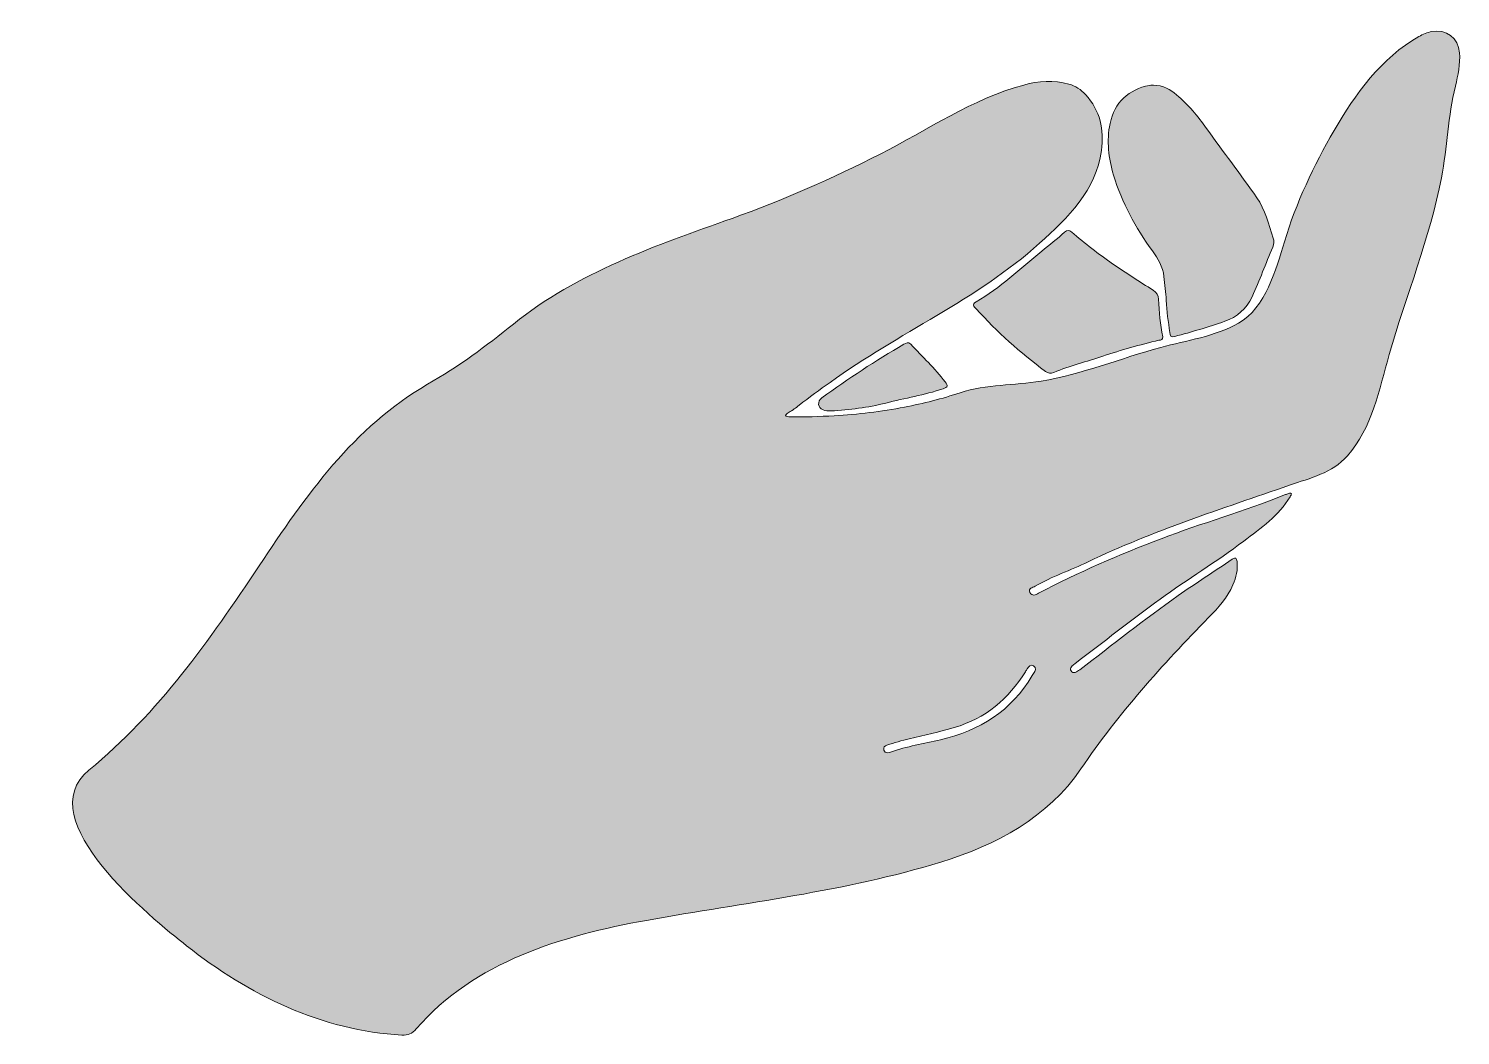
# Model space of a CAD drawing. Header units: inches. Extents: x 24.5 to 36.9, y -59.8 to -51.1.
import ezdxf

# ---------------------------------------------------------------- set-up
doc = ezdxf.new("R2010")
doc.units = ezdxf.units.IN
doc.header["$MEASUREMENT"] = 0
doc.layers.add('Layer 1', color=7, linetype='Continuous')

msp = doc.modelspace()

# ---------------------------------------------------------------- hatches: boundary and pattern name
at = {"layer": 'Layer 1', "true_color": 0xffffff}
h = msp.add_hatch(color=7, dxfattribs=at)
h.dxf.hatch_style = 2
edge = h.paths.add_edge_path()
edge.add_spline(control_points=[(33.221, -55.922), (33.368, -55.838), (33.527, -55.783), (33.679, -55.71), (34.241, -55.443), (34.834, -55.251), (35.421, -55.048), (35.606, -54.984), (35.788, -54.944), (35.923, -54.793), (36.136, -54.553), (36.199, -54.216), (36.285, -53.917), (36.431, -53.408), (36.635, -52.907), (36.736, -52.386), (36.787, -52.124), (36.794, -51.854), (36.857, -51.593), (36.88, -51.498), (36.9, -51.403), (36.893, -51.304), (36.885, -51.18), (36.774, -51.096), (36.653, -51.121), (36.613, -51.129), (36.577, -51.145), (36.541, -51.165), (36.219, -51.345), (35.987, -51.668), (35.808, -51.977), (35.631, -52.284), (35.481, -52.601), (35.378, -52.94), (35.305, -53.182), (35.216, -53.511), (34.98, -53.646), (34.781, -53.76), (34.528, -53.795), (34.308, -53.855), (33.964, -53.949), (33.626, -54.087), (33.273, -54.146), (33.038, -54.185), (32.804, -54.173), (32.574, -54.247), (32.416, -54.299), (32.254, -54.34), (32.091, -54.371), (31.891, -54.41), (31.688, -54.434), (31.484, -54.446), (31.356, -54.454), (31.228, -54.457), (31.101, -54.456), (31.088, -54.456), (31.064, -54.453), (31.063, -54.444), (31.063, -54.439), (31.075, -54.427), (31.086, -54.42), (31.13, -54.394), (31.15, -54.379), (31.18, -54.355), (31.267, -54.286), (31.358, -54.222), (31.448, -54.157), (32.039, -53.731), (32.714, -53.444), (33.259, -52.954), (33.504, -52.734), (33.751, -52.493), (33.796, -52.151), (33.82, -51.968), (33.784, -51.806), (33.658, -51.667), (33.618, -51.623), (33.571, -51.592), (33.514, -51.576), (33.383, -51.54), (33.252, -51.549), (33.123, -51.584), (32.677, -51.704), (32.29, -51.974), (31.882, -52.181), (31.466, -52.392), (31.039, -52.582), (30.6, -52.738), (29.939, -52.974), (29.261, -53.205), (28.708, -53.653), (28.472, -53.844), (28.23, -54.023), (27.966, -54.174), (27.33, -54.539), (26.905, -55.147), (26.508, -55.745), (26.08, -56.389), (25.64, -57.018), (25.036, -57.513), (24.515, -57.94), (25.581, -58.795), (25.881, -59.033), (26.414, -59.455), (27.055, -59.771), (27.744, -59.806), (27.798, -59.809), (27.834, -59.793), (27.868, -59.753), (28.369, -59.17), (29.13, -58.945), (29.86, -58.813), (30.716, -58.658), (31.57, -58.566), (32.406, -58.309), (32.882, -58.163), (33.332, -57.923), (33.618, -57.502), (33.94, -57.027), (34.324, -56.599), (34.722, -56.193), (34.806, -56.109), (34.885, -56.02), (34.933, -55.909), (34.96, -55.844), (34.977, -55.778), (34.968, -55.708), (34.965, -55.68), (34.958, -55.666), (34.926, -55.688), (34.772, -55.794), (34.613, -55.894), (34.46, -56.003), (34.169, -56.208), (33.89, -56.429), (33.607, -56.645), (33.595, -56.654), (33.582, -56.662), (33.568, -56.667), (33.555, -56.672), (33.541, -56.668), (33.533, -56.655), (33.523, -56.642), (33.526, -56.629), (33.536, -56.619), (33.544, -56.609), (33.555, -56.6), (33.566, -56.592), (33.811, -56.406), (34.052, -56.215), (34.302, -56.034), (34.54, -55.862), (34.791, -55.709), (35.026, -55.531), (35.173, -55.42), (35.332, -55.309), (35.427, -55.147), (35.432, -55.139), (35.44, -55.126), (35.438, -55.122), (35.43, -55.111), (35.417, -55.119), (35.407, -55.123), (35.398, -55.126), (35.389, -55.128), (35.38, -55.131), (35.029, -55.273), (34.664, -55.376), (34.311, -55.51), (33.949, -55.648), (33.594, -55.803), (33.251, -55.982), (33.225, -55.995), (33.194, -56.013), (33.177, -55.975), (33.161, -55.938), (33.199, -55.935), (33.221, -55.922)], knot_values=[0, 0, 0, 0, 1, 1, 1, 2, 2, 2, 3, 3, 3, 4, 4, 4, 5, 5, 5, 6, 6, 6, 7, 7, 7, 8, 8, 8, 9, 9, 9, 10, 10, 10, 11, 11, 11, 12, 12, 12, 13, 13, 13, 14, 14, 14, 15, 15, 15, 16, 16, 16, 17, 17, 17, 18, 18, 18, 19, 19, 19, 20, 20, 20, 21, 21, 21, 22, 22, 22, 23, 23, 23, 24, 24, 24, 25, 25, 25, 26, 26, 26, 27, 27, 27, 28, 28, 28, 29, 29, 29, 30, 30, 30, 31, 31, 31, 32, 32, 32, 33, 33, 33, 34, 34, 34, 35, 35, 35, 36, 36, 36, 37, 37, 37, 38, 38, 38, 39, 39, 39, 40, 40, 40, 41, 41, 41, 42, 42, 42, 43, 43, 43, 44, 44, 44, 45, 45, 45, 46, 46, 46, 47, 47, 47, 48, 48, 48, 49, 49, 49, 50, 50, 50, 51, 51, 51, 52, 52, 52, 53, 53, 53, 54, 54, 54, 55, 55, 55, 56, 56, 56, 57, 57, 57, 58, 58, 58, 59, 59, 59, 59], degree=3, periodic=1)
edge = h.paths.add_edge_path()
edge.add_spline(control_points=[(33.208, -56.611), (33.238, -56.63), (33.222, -56.654), (33.208, -56.676), (33.204, -56.682), (33.2, -56.688), (33.196, -56.695), (33.016, -57.001), (32.743, -57.171), (32.403, -57.25), (32.258, -57.284), (32.111, -57.307), (31.97, -57.357), (31.963, -57.36), (31.955, -57.361), (31.948, -57.363), (31.931, -57.362), (31.917, -57.357), (31.913, -57.339), (31.907, -57.315), (31.92, -57.302), (31.94, -57.296), (32.004, -57.277), (32.068, -57.257), (32.133, -57.242), (32.263, -57.212), (32.393, -57.181), (32.522, -57.144), (32.794, -57.066), (32.991, -56.897), (33.138, -56.661), (33.143, -56.653), (33.149, -56.645), (33.153, -56.637), (33.166, -56.616), (33.182, -56.595), (33.208, -56.611)], knot_values=[0, 0, 0, 0, 1, 1, 1, 2, 2, 2, 3, 3, 3, 4, 4, 4, 5, 5, 5, 6, 6, 6, 7, 7, 7, 8, 8, 8, 9, 9, 9, 10, 10, 10, 11, 11, 11, 12, 12, 12, 12], degree=3, periodic=1)
h = msp.add_hatch(color=7, dxfattribs=at)
h.dxf.hatch_style = 2
edge = h.paths.add_edge_path()
edge.add_spline(control_points=[(34.356, -53.447), (34.358, -53.541), (34.375, -53.633), (34.387, -53.726), (34.39, -53.752), (34.395, -53.769), (34.429, -53.76), (34.575, -53.721), (34.72, -53.679), (34.863, -53.629), (34.969, -53.591), (35.049, -53.522), (35.098, -53.416), (35.164, -53.275), (35.216, -53.129), (35.277, -52.987), (35.288, -52.961), (35.289, -52.934), (35.281, -52.908), (35.243, -52.788), (35.213, -52.663), (35.139, -52.559), (34.996, -52.357), (34.849, -52.16), (34.705, -51.959), (34.629, -51.853), (34.546, -51.754), (34.446, -51.669), (34.391, -51.622), (34.33, -51.588), (34.245, -51.584), (34.241, -51.584), (34.225, -51.585), (34.21, -51.588), (34.032, -51.619), (33.907, -51.738), (33.87, -51.916), (33.838, -52.068), (33.857, -52.218), (33.9, -52.364), (33.972, -52.602), (34.09, -52.818), (34.236, -53.019), (34.285, -53.087), (34.327, -53.156), (34.336, -53.242), (34.343, -53.31), (34.354, -53.378), (34.356, -53.447)], knot_values=[0, 0, 0, 0, 1, 1, 1, 2, 2, 2, 3, 3, 3, 4, 4, 4, 5, 5, 5, 6, 6, 6, 7, 7, 7, 8, 8, 8, 9, 9, 9, 10, 10, 10, 11, 11, 11, 12, 12, 12, 13, 13, 13, 14, 14, 14, 15, 15, 15, 16, 16, 16, 16], degree=3, periodic=1)
h = msp.add_hatch(color=7, dxfattribs=at)
h.dxf.hatch_style = 2
edge = h.paths.add_edge_path()
edge.add_spline(control_points=[(34.243, -53.36), (34.125, -53.285), (34.007, -53.21), (33.892, -53.131), (33.77, -53.046), (33.652, -52.954), (33.538, -52.857), (33.515, -52.837), (33.501, -52.836), (33.477, -52.857), (33.413, -52.915), (33.345, -52.968), (33.279, -53.023), (33.094, -53.175), (32.919, -53.339), (32.711, -53.46), (32.67, -53.484), (32.693, -53.5), (32.711, -53.52), (32.892, -53.721), (33.093, -53.9), (33.31, -54.062), (33.335, -54.08), (33.355, -54.082), (33.384, -54.071), (33.522, -54.014), (33.667, -53.978), (33.808, -53.93), (33.967, -53.877), (34.13, -53.832), (34.293, -53.793), (34.31, -53.79), (34.33, -53.789), (34.325, -53.763), (34.307, -53.655), (34.292, -53.547), (34.289, -53.438), (34.288, -53.401), (34.273, -53.38), (34.243, -53.36)], knot_values=[0, 0, 0, 0, 1, 1, 1, 2, 2, 2, 3, 3, 3, 4, 4, 4, 5, 5, 5, 6, 6, 6, 7, 7, 7, 8, 8, 8, 9, 9, 9, 10, 10, 10, 11, 11, 11, 12, 12, 12, 13, 13, 13, 13], degree=3, periodic=1)
h = msp.add_hatch(color=7, dxfattribs=at)
h.dxf.hatch_style = 2
edge = h.paths.add_edge_path()
edge.add_spline(control_points=[(32.087, -53.828), (31.841, -53.969), (31.605, -54.125), (31.377, -54.292), (31.335, -54.322), (31.34, -54.377), (31.387, -54.396), (31.407, -54.404), (31.429, -54.404), (31.455, -54.404), (31.616, -54.395), (31.774, -54.376), (31.931, -54.336), (32.095, -54.294), (32.264, -54.268), (32.425, -54.212), (32.466, -54.198), (32.472, -54.189), (32.444, -54.153), (32.354, -54.036), (32.246, -53.935), (32.146, -53.827), (32.123, -53.802), (32.107, -53.817), (32.087, -53.828)], knot_values=[0, 0, 0, 0, 1, 1, 1, 2, 2, 2, 3, 3, 3, 4, 4, 4, 5, 5, 5, 6, 6, 6, 7, 7, 7, 8, 8, 8, 8], degree=3, periodic=1)

# ---------------------------------------------------------------- linework, layer by layer
at = {"layer": 'Layer 1', "lineweight": 0}
for points, knots in [([(33.221, -55.922), (33.368, -55.838), (33.527, -55.783), (33.679, -55.71), (34.241, -55.443), (34.834, -55.251), (35.421, -55.048), (35.606, -54.984), (35.788, -54.944), (35.923, -54.793), (36.136, -54.553), (36.199, -54.216), (36.285, -53.917), (36.431, -53.408), (36.635, -52.907), (36.736, -52.386), (36.787, -52.124), (36.794, -51.854), (36.857, -51.593), (36.88, -51.498), (36.9, -51.403), (36.893, -51.304), (36.885, -51.18), (36.774, -51.096), (36.653, -51.121), (36.613, -51.129), (36.577, -51.145), (36.541, -51.165), (36.219, -51.345), (35.987, -51.668), (35.808, -51.977), (35.631, -52.284), (35.481, -52.601), (35.378, -52.94), (35.305, -53.182), (35.216, -53.511), (34.98, -53.646), (34.781, -53.76), (34.528, -53.795), (34.308, -53.855), (33.964, -53.949), (33.626, -54.087), (33.273, -54.146), (33.038, -54.185), (32.804, -54.173), (32.574, -54.247), (32.416, -54.299), (32.254, -54.34), (32.091, -54.371), (31.891, -54.41), (31.688, -54.434), (31.484, -54.446), (31.356, -54.454), (31.228, -54.457), (31.101, -54.456), (31.088, -54.456), (31.064, -54.453), (31.063, -54.444), (31.063, -54.439), (31.075, -54.427), (31.086, -54.42), (31.13, -54.394), (31.15, -54.379), (31.18, -54.355), (31.267, -54.286), (31.358, -54.222), (31.448, -54.157), (32.039, -53.731), (32.714, -53.444), (33.259, -52.954), (33.504, -52.734), (33.751, -52.493), (33.796, -52.151), (33.82, -51.968), (33.784, -51.806), (33.658, -51.667), (33.618, -51.623), (33.571, -51.592), (33.514, -51.576), (33.383, -51.54), (33.252, -51.549), (33.123, -51.584), (32.677, -51.704), (32.29, -51.974), (31.882, -52.181), (31.466, -52.392), (31.039, -52.582), (30.6, -52.738), (29.939, -52.974), (29.261, -53.205), (28.708, -53.653), (28.472, -53.844), (28.23, -54.023), (27.966, -54.174), (27.33, -54.539), (26.905, -55.147), (26.508, -55.745), (26.08, -56.389), (25.64, -57.018), (25.036, -57.513), (24.515, -57.94), (25.581, -58.795), (25.881, -59.033), (26.414, -59.455), (27.055, -59.771), (27.744, -59.806), (27.798, -59.809), (27.834, -59.793), (27.868, -59.753), (28.369, -59.17), (29.13, -58.945), (29.86, -58.813), (30.716, -58.658), (31.57, -58.566), (32.406, -58.309), (32.882, -58.163), (33.332, -57.923), (33.618, -57.502), (33.94, -57.027), (34.324, -56.599), (34.722, -56.193), (34.806, -56.109), (34.885, -56.02), (34.933, -55.909), (34.96, -55.844), (34.977, -55.778), (34.968, -55.708), (34.965, -55.68), (34.958, -55.666), (34.926, -55.688), (34.772, -55.794), (34.613, -55.894), (34.46, -56.003), (34.169, -56.208), (33.89, -56.429), (33.607, -56.645), (33.595, -56.654), (33.582, -56.662), (33.568, -56.667), (33.555, -56.672), (33.541, -56.668), (33.533, -56.655), (33.523, -56.642), (33.526, -56.629), (33.536, -56.619), (33.544, -56.609), (33.555, -56.6), (33.566, -56.592), (33.811, -56.406), (34.052, -56.215), (34.302, -56.034), (34.54, -55.862), (34.791, -55.709), (35.026, -55.531), (35.173, -55.42), (35.332, -55.309), (35.427, -55.147), (35.432, -55.139), (35.44, -55.126), (35.438, -55.122), (35.43, -55.111), (35.417, -55.119), (35.407, -55.123), (35.398, -55.126), (35.389, -55.128), (35.38, -55.131), (35.029, -55.273), (34.664, -55.376), (34.311, -55.51), (33.949, -55.648), (33.594, -55.803), (33.251, -55.982), (33.225, -55.995), (33.194, -56.013), (33.177, -55.975), (33.161, -55.938), (33.199, -55.935), (33.221, -55.922)], [0, 0, 0, 0, 1, 1, 1, 2, 2, 2, 3, 3, 3, 4, 4, 4, 5, 5, 5, 6, 6, 6, 7, 7, 7, 8, 8, 8, 9, 9, 9, 10, 10, 10, 11, 11, 11, 12, 12, 12, 13, 13, 13, 14, 14, 14, 15, 15, 15, 16, 16, 16, 17, 17, 17, 18, 18, 18, 19, 19, 19, 20, 20, 20, 21, 21, 21, 22, 22, 22, 23, 23, 23, 24, 24, 24, 25, 25, 25, 26, 26, 26, 27, 27, 27, 28, 28, 28, 29, 29, 29, 30, 30, 30, 31, 31, 31, 32, 32, 32, 33, 33, 33, 34, 34, 34, 35, 35, 35, 36, 36, 36, 37, 37, 37, 38, 38, 38, 39, 39, 39, 40, 40, 40, 41, 41, 41, 42, 42, 42, 43, 43, 43, 44, 44, 44, 45, 45, 45, 46, 46, 46, 47, 47, 47, 48, 48, 48, 49, 49, 49, 50, 50, 50, 51, 51, 51, 52, 52, 52, 53, 53, 53, 54, 54, 54, 55, 55, 55, 56, 56, 56, 57, 57, 57, 58, 58, 58, 59, 59, 59, 59]), ([(34.356, -53.447), (34.358, -53.541), (34.375, -53.633), (34.387, -53.726), (34.39, -53.752), (34.395, -53.769), (34.429, -53.76), (34.575, -53.721), (34.72, -53.679), (34.863, -53.629), (34.969, -53.591), (35.049, -53.522), (35.098, -53.416), (35.164, -53.275), (35.216, -53.129), (35.277, -52.987), (35.288, -52.961), (35.289, -52.934), (35.281, -52.908), (35.243, -52.788), (35.213, -52.663), (35.139, -52.559), (34.996, -52.357), (34.849, -52.16), (34.705, -51.959), (34.629, -51.853), (34.546, -51.754), (34.446, -51.669), (34.391, -51.622), (34.33, -51.588), (34.245, -51.584), (34.241, -51.584), (34.225, -51.585), (34.21, -51.588), (34.032, -51.619), (33.907, -51.738), (33.87, -51.916), (33.838, -52.068), (33.857, -52.218), (33.9, -52.364), (33.972, -52.602), (34.09, -52.818), (34.236, -53.019), (34.285, -53.087), (34.327, -53.156), (34.336, -53.242), (34.343, -53.31), (34.354, -53.378), (34.356, -53.447)], [0, 0, 0, 0, 1, 1, 1, 2, 2, 2, 3, 3, 3, 4, 4, 4, 5, 5, 5, 6, 6, 6, 7, 7, 7, 8, 8, 8, 9, 9, 9, 10, 10, 10, 11, 11, 11, 12, 12, 12, 13, 13, 13, 14, 14, 14, 15, 15, 15, 16, 16, 16, 16]), ([(34.243, -53.36), (34.125, -53.285), (34.007, -53.21), (33.892, -53.131), (33.77, -53.046), (33.652, -52.954), (33.538, -52.857), (33.515, -52.837), (33.501, -52.836), (33.477, -52.857), (33.413, -52.915), (33.345, -52.968), (33.279, -53.023), (33.094, -53.175), (32.919, -53.339), (32.711, -53.46), (32.67, -53.484), (32.693, -53.5), (32.711, -53.52), (32.892, -53.721), (33.093, -53.9), (33.31, -54.062), (33.335, -54.08), (33.355, -54.082), (33.384, -54.071), (33.522, -54.014), (33.667, -53.978), (33.808, -53.93), (33.967, -53.877), (34.13, -53.832), (34.293, -53.793), (34.31, -53.79), (34.33, -53.789), (34.325, -53.763), (34.307, -53.655), (34.292, -53.547), (34.289, -53.438), (34.288, -53.401), (34.273, -53.38), (34.243, -53.36)], [0, 0, 0, 0, 1, 1, 1, 2, 2, 2, 3, 3, 3, 4, 4, 4, 5, 5, 5, 6, 6, 6, 7, 7, 7, 8, 8, 8, 9, 9, 9, 10, 10, 10, 11, 11, 11, 12, 12, 12, 13, 13, 13, 13]), ([(32.087, -53.828), (31.841, -53.969), (31.605, -54.125), (31.377, -54.292), (31.335, -54.322), (31.34, -54.377), (31.387, -54.396), (31.407, -54.404), (31.429, -54.404), (31.455, -54.404), (31.616, -54.395), (31.774, -54.376), (31.931, -54.336), (32.095, -54.294), (32.264, -54.268), (32.425, -54.212), (32.466, -54.198), (32.472, -54.189), (32.444, -54.153), (32.354, -54.036), (32.246, -53.935), (32.146, -53.827), (32.123, -53.802), (32.107, -53.817), (32.087, -53.828)], [0, 0, 0, 0, 1, 1, 1, 2, 2, 2, 3, 3, 3, 4, 4, 4, 5, 5, 5, 6, 6, 6, 7, 7, 7, 8, 8, 8, 8]), ([(33.208, -56.611), (33.238, -56.63), (33.222, -56.654), (33.208, -56.676), (33.204, -56.682), (33.2, -56.688), (33.196, -56.695), (33.016, -57.001), (32.743, -57.171), (32.403, -57.25), (32.258, -57.284), (32.111, -57.307), (31.97, -57.357), (31.963, -57.36), (31.955, -57.361), (31.948, -57.363), (31.931, -57.362), (31.917, -57.357), (31.913, -57.339), (31.907, -57.315), (31.92, -57.302), (31.94, -57.296), (32.004, -57.277), (32.068, -57.257), (32.133, -57.242), (32.263, -57.212), (32.393, -57.181), (32.522, -57.144), (32.794, -57.066), (32.991, -56.897), (33.138, -56.661), (33.143, -56.653), (33.149, -56.645), (33.153, -56.637), (33.166, -56.616), (33.182, -56.595), (33.208, -56.611)], [0, 0, 0, 0, 1, 1, 1, 2, 2, 2, 3, 3, 3, 4, 4, 4, 5, 5, 5, 6, 6, 6, 7, 7, 7, 8, 8, 8, 9, 9, 9, 10, 10, 10, 11, 11, 11, 12, 12, 12, 12])]:
    msp.add_open_spline(points, degree=3, knots=knots, dxfattribs=at)

doc.saveas('drawing.dxf')
